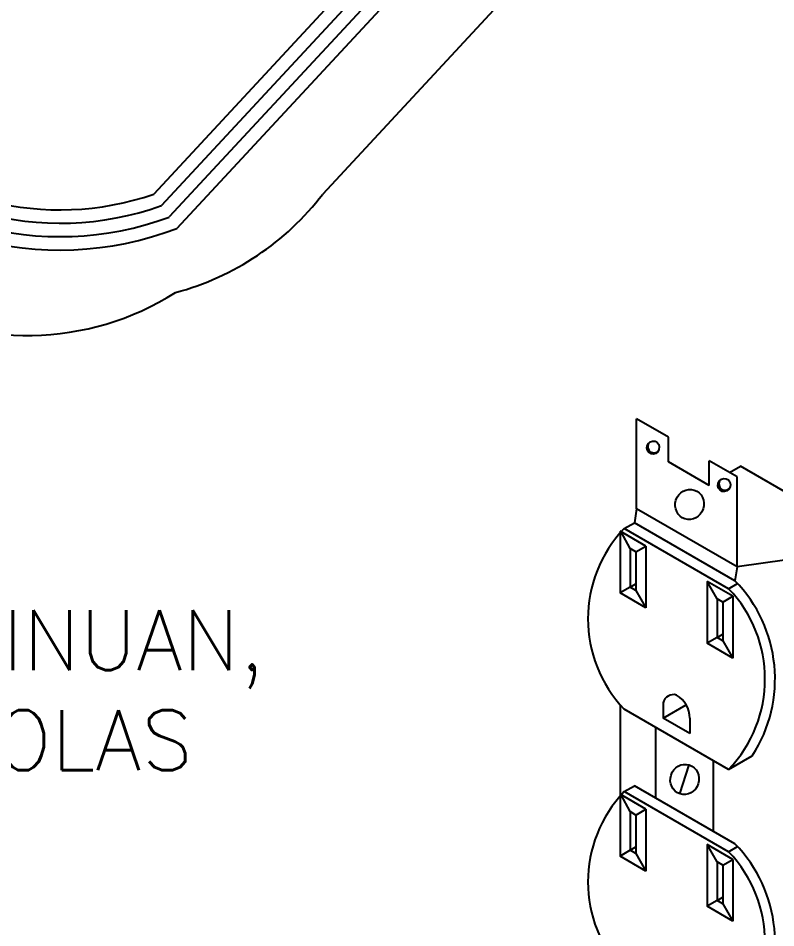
# Model space of a CAD drawing. Header units: inches. Extents: x 1693 to 10990, y 1878 to 5055.
# Drawn here: x 1884.59 to 1890.8, y 2298.58 to 2306.04 of the extents above; entities that cross this region are included whole.
import ezdxf

# ---------------------------------------------------------------- set-up
doc = ezdxf.new("R2010")
doc.units = ezdxf.units.IN
doc.layers.add('CAJA', color=4, linetype='Continuous')
doc.layers.add('texto', color=32, linetype='Continuous', lineweight=13)
doc.styles.get("Standard").update_dxf_attribs({"font": 'arial.ttf'})

msp = doc.modelspace()

# ---------------------------------------------------------------- linework, layer by layer
at = {"layer": 'CAJA'}
for p, q in [((1890.4533, 2309.72), (1885.7021, 2304.6011)), ((1891.386, 2309.2325), (1887.0873, 2304.6011)), ((1889.6598, 2302.0208), (1889.6598, 2302.7583)), ((1889.921, 2302.6075), (1889.6598, 2302.7583)), ((1889.921, 2302.4044), (1889.921, 2302.6075)), ((1890.2553, 2302.2113), (1889.921, 2302.4044)), ((1890.4841, 2302.2824), (1890.2553, 2302.4145)), ((1890.2553, 2302.2113), (1890.2553, 2302.4145)), ((1890.4841, 2301.5449), (1890.4841, 2302.2824)), ((1889.6598, 2302.0208), (1889.6422, 2301.9065)), ((1890.4841, 2301.5449), (1889.6598, 2302.0208)), ((1889.5599, 2301.859), (1889.6422, 2301.9065)), ((1890.4665, 2301.4306), (1889.6422, 2301.9065)), ((1890.4154, 2301.3651), (1889.5599, 2301.859)), ((1889.6549, 2301.6669), (1889.6074, 2301.6944)), ((1889.6074, 2301.6944), (1889.6074, 2301.3775)), ((1889.6549, 2301.6669), (1889.6549, 2301.3501)), ((1890.4841, 2301.5449), (1890.4665, 2301.4306)), ((1889.6074, 2301.3775), (1889.6549, 2301.4049)), ((1889.6549, 2301.3501), (1889.6074, 2301.3775)), ((1890.4154, 2301.3651), (1890.4887, 2301.4074)), ((1890.3204, 2301.2827), (1890.3204, 2300.9659)), ((1890.3679, 2301.2553), (1890.3204, 2301.2827)), ((1890.3679, 2301.2553), (1890.3679, 2300.9384)), ((1890.3204, 2300.9659), (1890.3679, 2300.9933)), ((1890.3679, 2300.9384), (1890.3204, 2300.9659)), ((1889.8779, 2300.4301), (1889.8779, 2300.3034)), ((1889.8779, 2300.3034), (1890.0674, 2300.4128)), ((1890.4154, 2299.8832), (1889.5599, 2300.3772)), ((1890.0974, 2300.1766), (1889.8779, 2300.3034)), ((1890.0974, 2300.3034), (1890.0974, 2300.1766)), ((1889.8174, 2299.6481), (1889.8174, 2300.2285)), ((1890.2914, 2299.3745), (1890.2914, 2299.9549)), ((1890.4154, 2299.8832), (1890.6087, 2299.9948)), ((1890.0164, 2299.6829), (1890.0923, 2299.9201)), ((1889.5599, 2299.7017), (1889.6422, 2299.7492)), ((1890.4665, 2299.2733), (1889.6422, 2299.7492)), ((1890.4154, 2299.2078), (1889.5599, 2299.7017)), ((1889.6549, 2299.5096), (1889.6074, 2299.5371)), ((1889.6074, 2299.5371), (1889.6074, 2299.2202)), ((1889.6549, 2299.5096), (1889.6549, 2299.1928)), ((1889.6074, 2299.2202), (1889.6549, 2299.2476)), ((1889.6549, 2299.1928), (1889.6074, 2299.2202)), ((1890.4154, 2299.2078), (1890.4887, 2299.2501)), ((1890.3679, 2299.098), (1890.3204, 2299.1254)), ((1890.3204, 2299.1254), (1890.3204, 2298.8086)), ((1890.3679, 2299.098), (1890.3679, 2298.7811)), ((1890.3204, 2298.8086), (1890.3679, 2298.836)), ((1890.3679, 2298.7811), (1890.3204, 2298.8086))]:
    msp.add_line(p, q, dxfattribs=at)
at = {"layer": 'CAJA', "color": 2}
for p, q in [((1890.5337, 2309.6453), (1885.7643, 2304.5067)), ((1890.6142, 2309.5706), (1885.8268, 2304.4128)), ((1890.6947, 2309.4959), (1885.8898, 2304.3192))]:
    msp.add_line(p, q, dxfattribs=at)
at = {"layer": 'CAJA', "color": 3}
for p, q in [((1890.4221, 2302.3182), (1890.5118, 2302.37)), ((1891.3674, 2301.8761), (1890.5118, 2302.37)), ((1890.8924, 2301.6018), (1890.4841, 2301.5449)), ((1889.5273, 2299.6784), (1889.5273, 2300.4127))]:
    msp.add_line(p, q, dxfattribs=at)
at = {"layer": 'CAJA', "color": 1}
for p, q in [((1889.7373, 2301.7145), (1889.5251, 2301.837)), ((1889.5251, 2301.837), (1889.5251, 2301.33)), ((1889.6074, 2301.6944), (1889.5344, 2301.8316)), ((1889.6549, 2301.6669), (1889.7373, 2301.7145)), ((1889.7373, 2301.7145), (1889.7373, 2301.2075)), ((1890.238, 2301.4253), (1890.238, 2300.9184)), ((1890.4502, 2301.3028), (1890.238, 2301.4253)), ((1890.3204, 2301.2827), (1890.238, 2301.4253)), ((1889.6074, 2301.3775), (1889.5251, 2301.33)), ((1889.6549, 2301.3501), (1889.7373, 2301.2075)), ((1889.7373, 2301.2075), (1889.5251, 2301.33)), ((1890.3679, 2301.2553), (1890.4502, 2301.3028)), ((1890.4502, 2301.3028), (1890.4502, 2300.7959)), ((1890.3204, 2300.9659), (1890.238, 2300.9184)), ((1890.4502, 2300.7959), (1890.238, 2300.9184)), ((1890.3679, 2300.9384), (1890.4502, 2300.7959)), ((1889.7373, 2299.5572), (1889.5251, 2299.6797)), ((1889.5251, 2299.6797), (1889.5251, 2299.1727)), ((1889.6074, 2299.5371), (1889.5344, 2299.6742)), ((1889.6549, 2299.5096), (1889.7373, 2299.5572)), ((1889.7373, 2299.5572), (1889.7373, 2299.0502)), ((1890.238, 2299.268), (1890.238, 2298.761)), ((1890.3204, 2299.1254), (1890.238, 2299.268)), ((1890.4502, 2299.1455), (1890.238, 2299.268)), ((1889.6074, 2299.2202), (1889.5251, 2299.1727)), ((1889.6549, 2299.1928), (1889.7373, 2299.0502)), ((1889.7373, 2299.0502), (1889.5251, 2299.1727)), ((1890.3679, 2299.098), (1890.4502, 2299.1455)), ((1890.4502, 2299.1455), (1890.4502, 2298.6385)), ((1890.3204, 2298.8086), (1890.238, 2298.761)), ((1890.4502, 2298.6385), (1890.238, 2298.761)), ((1890.3679, 2298.7811), (1890.4502, 2298.6385))]:
    msp.add_line(p, q, dxfattribs=at)
at = {"layer": 'CAJA', "color": 2}
for radius, start, end in [(2.4418, 219.0569, 289.86218), (2.6613, 217.34898, 291.03193), (2.5516, 218.17428, 290.46628)]:
    msp.add_arc((1884.9346, 2306.8033), radius, start, end, dxfattribs=at)
at = {"layer": 'CAJA'}
for centre, radius, start, end in [((1884.9346, 2306.8033), 2.3321, 222.12485, 289.21506), ((1885.2992, 2305.9689), 2.2513, 284.94991, 322.58814), ((1884.6654, 2305.7108), 2.2693, 239.6409, 302.3573), ((1890.3322, 2301.1181), 1.0703, 136.19033, 223.80967), ((1889.6431, 2300.6242), 1.1526, 326.90615, 44.40231), ((1889.6431, 2300.6242), 1.0703, 316.19033, 43.80967), ((1889.9633, 2300.4088), 0.0881, 73.98235, 166.01765), ((1889.8732, 2300.3006), 0.2242, 0.6903, 59.3097), ((1890.3322, 2298.9608), 1.0703, 136.19033, 223.80967), ((1889.6431, 2298.4668), 1.1526, 326.90615, 44.40231), ((1889.6431, 2298.4668), 1.0703, 316.19033, 43.80967)]:
    msp.add_arc(centre, radius, start, end, dxfattribs=at)
at = {"layer": 'CAJA', "color": 2}
for centre, major_axis in [((1889.7956, 2302.5221), (0.0165, 0.0516)), ((1890.3789, 2302.2149), (0.0165, 0.0516)), ((1890.095, 2302.0555), (0.0379, 0.1186)), ((1890.0544, 2299.8015), (0.0379, 0.1186))]:
    msp.add_ellipse(centre, major_axis=major_axis, ratio=0.93999, dxfattribs=at)
for centre in [(1889.803, 2302.5332), (1890.3864, 2302.226)]:
    msp.add_ellipse(centre, major_axis=(0.0165, 0.0516), ratio=0.93999, start_param=1.399769, end_param=4.292419, dxfattribs=at)

# ---------------------------------------------------------------- texts
at = {"layer": 'texto', "color": 0, "insert": (1876.0504, 2301.1892), "char_height": 0.491933, "width": 13.423559, "attachment_point": 1}
msp.add_mtext('{\\Fromans|c0;LOS CONDUCTORES CONTINUAN,\\PNO SE CORTAN, SACAR COLAS\\PEN CADA TOMACORRIENTE}', dxfattribs=at)

doc.saveas('drawing.dxf')
